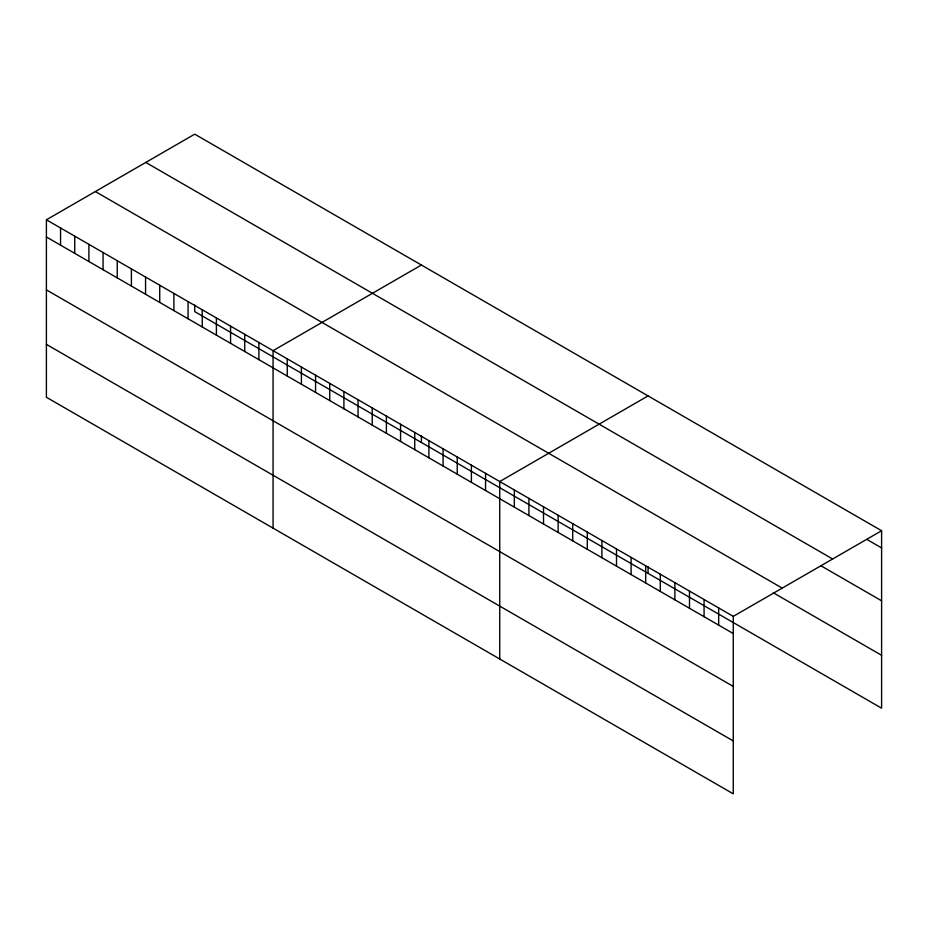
<?xml version="1.0" encoding="UTF-8"?>
<svg xmlns="http://www.w3.org/2000/svg" width="928" height="928" viewBox="0 0 928 928"><rect width="100%" height="100%" fill="white"/><g stroke="black" fill="none" stroke-linecap="round" stroke-linejoin="round"><path stroke-width="1.39" d="M46.4 219.808L733.271 616.366L733.271 793.834L46.4 397.265L46.4 219.808L194.729 134.166L881.6 530.735L881.6 708.192L194.729 311.634L194.729 305.022M421.393 265.037L273.064 350.68L273.064 528.136M648.069 395.896L499.728 481.539L499.728 658.996M733.271 616.366L881.6 530.735M867.007 539.481L881.6 547.914M145.777 162.435L832.648 558.992M820.781 565.686L881.6 600.799M95.352 191.551L782.223 588.108M773.349 592.795L881.6 655.296M46.4 236.988L733.271 633.546M46.4 289.884L733.271 686.442M46.4 344.381L733.271 740.938M718.678 607.944L718.678 625.124M704.074 599.511L704.074 616.691M689.481 591.09L689.481 608.269M674.888 582.656L674.888 599.836M660.284 574.235L660.284 591.414M648.069 566.753L648.069 573.365M645.691 565.813L645.691 582.993M631.098 557.38L631.098 574.56M616.505 548.958L616.505 566.138M601.901 540.525L601.901 557.705M587.308 532.104L587.308 549.283M572.715 523.67L572.715 540.85M558.122 515.249L558.122 532.428M543.518 506.816L543.518 523.995M528.925 498.394L528.925 515.574M514.332 489.961L514.332 507.14M485.564 473.361L485.564 490.541M471.401 465.183L471.401 482.363M457.237 457.005L457.237 474.185M443.062 448.827L443.062 466.007M428.898 440.649L428.898 457.817M421.393 435.882L421.393 442.494M414.735 432.46L414.735 449.639M400.571 424.282L400.571 441.461M386.396 416.104L386.396 433.283M372.232 407.926L372.232 425.105M358.069 399.748L358.069 416.927M343.905 391.57L343.905 408.749M329.73 383.392L329.73 400.571M315.566 375.214L315.566 392.393M301.403 367.036L301.403 384.215M287.239 358.858L287.239 376.037M258.9 342.49L258.9 359.67M244.737 334.312L244.737 351.492M230.562 326.134L230.562 343.314M216.398 317.956L216.398 335.136M202.234 309.778L202.234 326.958M188.071 301.6L188.071 318.78M173.896 293.422L173.896 310.602M159.732 285.244L159.732 302.424M145.568 277.066L145.568 294.246M131.405 268.888L131.405 286.068M117.23 260.71L117.23 277.878M103.066 252.52L103.066 269.7M88.902 244.342L88.902 261.522M74.739 236.164L74.739 253.344M60.564 227.986L60.564 245.166"/></g></svg>
